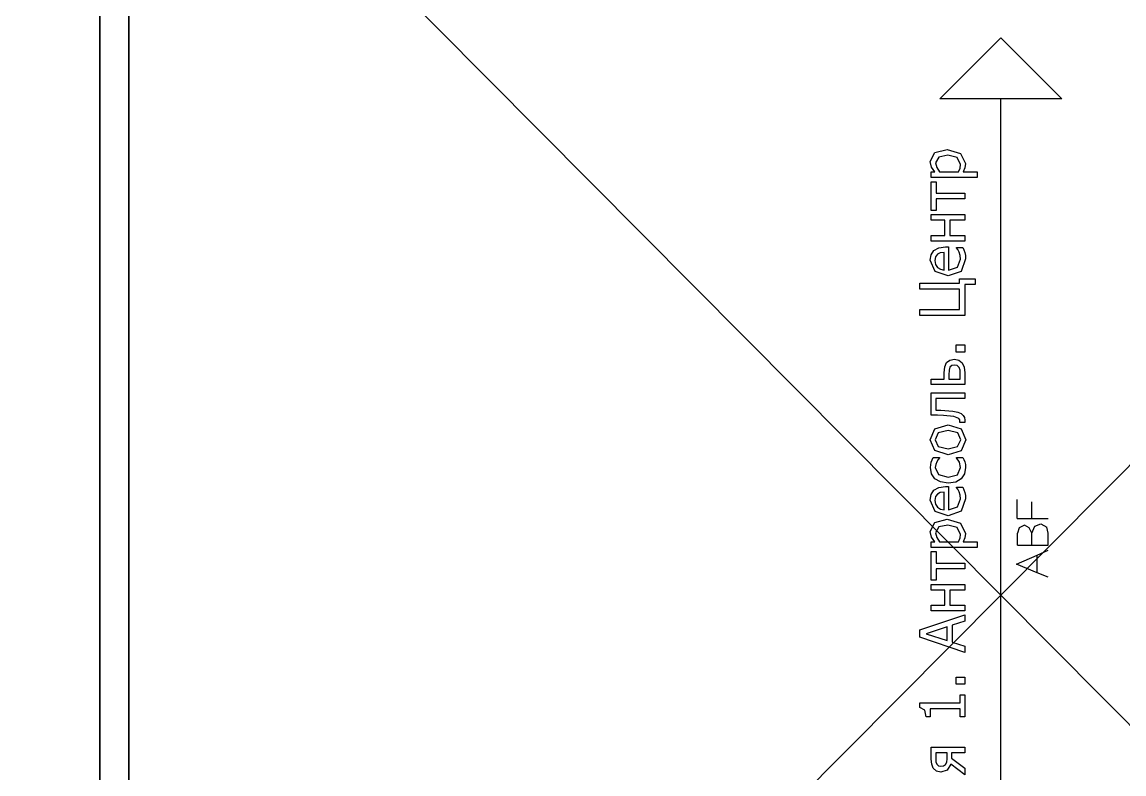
# Model space of a CAD drawing. Header units: millimetres. Extents: x -3650 to 26, y -486 to 1271.
# Drawn here: x -1856.8 to -1477.6, y 240.4 to 499.2 of the extents above; entities that cross this region are included whole.
import ezdxf

# ---------------------------------------------------------------- set-up
doc = ezdxf.new("R2010")
doc.units = ezdxf.units.MM
doc.header["$LTSCALE"] = 25.4
doc.layers.get('0').update_dxf_attribs({"true_color": 0xffffff})
doc.layers.add('ABF_cuttingLines', color=190, linetype='Continuous', true_color=0x9900ff)
doc.layers.add('ABF_Label', color=252, linetype='Continuous', true_color=0x777799)

# ---------------------------------------------------------------- blocks, each defined once
blk = doc.blocks.new('Group71#1')
at = {"layer": 'ABF_Label', "color": 0}
for p, q in [((-33.46, 22.11), (-32.74, 23.55)), ((-32.74, 23.55), (-31.39, 23.55)), ((-31.39, 23.55), (-31.39, 11.8)), ((-16.67, 10.47), (-12.28, 23.51)), ((-12.28, 23.51), (-10.14, 23.51)), ((-10.14, 23.51), (-5.74, 10.47)), ((81.31, 10.47), (81.31, 23.51)), ((81.31, 23.51), (83.04, 23.51)), ((83.04, 23.51), (83.04, 11.99)), ((88.96, 11.99), (88.96, 23.51)), ((88.96, 23.51), (90.69, 23.51)), ((90.69, 23.51), (90.69, 11.99)), ((-51.19, 18.74), (-50.32, 19.66)), ((-50.32, 19.66), (-49.22, 20.11)), ((-49.22, 20.11), (-47.73, 20.25)), ((-47.73, 20.25), (-44.21, 20.25)), ((-44.21, 20.25), (-44.21, 10.47)), ((-35.43, 21.73), (-33.46, 22.11)), ((-35.43, 20.54), (-35.43, 21.73)), ((-33.07, 20.54), (-35.43, 20.54)), ((-33.07, 11.8), (-33.07, 20.54)), ((-11.25, 21.74), (-13.26, 15.59)), ((-9.24, 15.59), (-11.25, 21.74)), ((-4.64, 10.47), (-4.64, 20.25)), ((-4.64, 20.25), (-2.99, 20.25)), ((-2.99, 20.25), (-2.99, 16.29)), ((1.44, 16.29), (1.44, 20.25)), ((1.44, 20.25), (3.09, 20.25)), ((3.09, 20.25), (3.09, 10.47)), ((4.3, 18.8), (4.3, 20.25)), ((4.3, 20.25), (12.61, 20.25)), ((12.61, 20.25), (12.61, 18.8)), ((13.83, 6.86), (13.83, 20.25)), ((13.83, 20.25), (15.48, 20.25)), ((15.48, 20.25), (15.48, 19.23)), ((15.48, 19.23), (16.84, 20.15)), ((16.84, 20.15), (18.48, 20.52)), ((18.48, 20.52), (21.1, 19.19)), ((24.33, 19.11), (27.6, 20.52)), ((27.6, 20.52), (29.21, 20.26)), ((29.21, 20.26), (30.44, 19.44)), ((30.44, 19.44), (31.25, 18.06)), ((33.79, 19.15), (35.23, 20.13)), ((35.23, 20.13), (37.08, 20.48)), ((37.08, 20.48), (38.63, 20.25)), ((38.63, 20.25), (39.97, 19.72)), ((39.97, 19.72), (39.97, 17.88)), ((41.98, 19.16), (45.16, 20.52)), ((45.16, 20.52), (48.33, 19.17)), ((52.28, 18.38), (52.34, 20.25)), ((52.34, 20.25), (58.78, 20.25)), ((58.78, 20.25), (58.78, 10.47)), ((61.17, 10.47), (61.17, 20.25)), ((61.17, 20.25), (62.81, 20.25)), ((62.81, 20.25), (62.81, 16.44)), ((94.05, 19.11), (97.32, 20.52)), ((97.32, 20.52), (98.93, 20.26)), ((98.93, 20.26), (100.16, 19.44)), ((100.16, 19.44), (100.97, 18.06)), ((102.91, 10.47), (102.91, 20.25)), ((102.91, 20.25), (104.56, 20.25)), ((104.56, 20.25), (104.56, 16.29)), ((108.99, 16.29), (108.99, 20.25)), ((108.99, 20.25), (110.63, 20.25)), ((110.63, 20.25), (110.63, 10.47)), ((111.85, 18.8), (111.85, 20.25)), ((111.85, 20.25), (120.16, 20.25)), ((120.16, 20.25), (120.16, 18.8)), ((121.38, 6.86), (121.38, 20.25)), ((121.38, 20.25), (123.03, 20.25)), ((123.03, 20.25), (123.03, 19.23)), ((123.03, 19.23), (124.39, 20.15)), ((124.39, 20.15), (126.02, 20.52)), ((126.02, 20.52), (128.65, 19.19)), ((-51.51, 17.46), (-51.19, 18.74)), ((-50.94, 15.56), (-51.51, 17.46)), ((-49.65, 18.12), (-49.81, 17.41)), ((-49.81, 17.41), (-49.71, 16.63)), ((-49.71, 16.63), (-49.31, 16.07)), ((-49.18, 18.64), (-49.65, 18.12)), ((-49.31, 16.07), (-48.56, 15.73)), ((-48.54, 18.87), (-49.18, 18.64)), ((-47.64, 18.94), (-48.54, 18.87)), ((-45.86, 18.94), (-47.64, 18.94)), ((-45.86, 15.64), (-45.86, 18.94)), ((-2.99, 16.29), (1.44, 16.29)), ((7.63, 18.8), (4.3, 18.8)), ((7.63, 10.47), (7.63, 18.8)), ((12.61, 18.8), (9.28, 18.8)), ((9.28, 18.8), (9.28, 10.47)), ((16.72, 18.64), (15.48, 17.84)), ((15.48, 17.84), (15.48, 12.3)), ((18.07, 18.95), (16.72, 18.64)), ((19.81, 18.03), (18.07, 18.95)), ((20.34, 15.43), (19.81, 18.03)), ((21.1, 19.19), (22.04, 15.62)), ((23.07, 15.3), (24.33, 19.11)), ((24.99, 17.54), (24.75, 16.45)), ((24.75, 16.45), (29.92, 16.45)), ((25.55, 18.39), (24.99, 17.54)), ((26.39, 18.97), (25.55, 18.39)), ((27.51, 19.16), (26.39, 18.97)), ((28.62, 18.97), (27.51, 19.16)), ((29.36, 18.41), (28.62, 18.97)), ((29.77, 17.6), (29.36, 18.41)), ((29.92, 16.45), (29.77, 17.6)), ((31.25, 18.06), (31.53, 16.08)), ((31.53, 16.08), (31.53, 15.19)), ((32.52, 15.35), (32.86, 17.57)), ((32.86, 17.57), (33.79, 19.15)), ((35, 18.08), (34.22, 15.35)), ((37.05, 19.05), (35, 18.08)), ((37.95, 18.92), (37.05, 19.05)), ((38.75, 18.61), (37.95, 18.92)), ((39.42, 18.22), (38.75, 18.61)), ((39.87, 17.88), (39.42, 18.22)), ((39.97, 17.88), (39.87, 17.88)), ((40.78, 15.35), (41.98, 19.16)), ((43.17, 18.18), (42.47, 15.35)), ((45.16, 19.1), (43.17, 18.18)), ((47.13, 18.18), (45.16, 19.1)), ((47.82, 15.35), (47.13, 18.18)), ((48.33, 19.17), (49.52, 15.35)), ((51.93, 13.68), (52.21, 16.68)), ((52.21, 16.68), (52.28, 18.38)), ((53.67, 16.26), (53.49, 13.95)), ((53.72, 17.47), (53.67, 16.26)), ((53.77, 18.87), (53.72, 17.47)), ((57.14, 18.87), (53.77, 18.87)), ((57.14, 10.47), (57.14, 18.87)), ((62.81, 16.44), (64.63, 16.44)), ((64.63, 16.44), (66.35, 16.33)), ((66.35, 16.33), (67.56, 15.77)), ((92.79, 15.3), (94.05, 19.11)), ((94.71, 17.54), (94.47, 16.45)), ((94.47, 16.45), (99.64, 16.45)), ((95.27, 18.39), (94.71, 17.54)), ((96.11, 18.97), (95.27, 18.39)), ((97.23, 19.16), (96.11, 18.97)), ((98.34, 18.97), (97.23, 19.16)), ((99.08, 18.41), (98.34, 18.97)), ((99.48, 17.6), (99.08, 18.41)), ((99.64, 16.45), (99.48, 17.6)), ((100.97, 18.06), (101.25, 16.08)), ((101.25, 16.08), (101.25, 15.19)), ((104.56, 16.29), (108.99, 16.29)), ((115.18, 18.8), (111.85, 18.8)), ((115.18, 10.47), (115.18, 18.8)), ((120.16, 18.8), (116.83, 18.8)), ((116.83, 18.8), (116.83, 10.47)), ((124.27, 18.64), (123.03, 17.84)), ((123.03, 17.84), (123.03, 12.3)), ((125.62, 18.95), (124.27, 18.64)), ((127.35, 18.03), (125.62, 18.95)), ((127.89, 15.43), (127.35, 18.03)), ((128.65, 19.19), (129.59, 15.62)), ((-52.3, 10.47), (-49.16, 14.5)), ((-49.16, 14.5), (-50.94, 15.56)), ((-47.48, 14.35), (-50.38, 10.47)), ((-48.56, 15.73), (-47.59, 15.64)), ((-47.59, 15.64), (-45.86, 15.64)), ((-45.86, 14.35), (-47.48, 14.35)), ((-45.86, 10.47), (-45.86, 14.35)), ((-25.96, 10.47), (-25.96, 12.96)), ((-25.96, 12.96), (-23.86, 12.96)), ((-23.86, 12.96), (-23.86, 10.47)), ((-13.74, 14.11), (-14.92, 10.47)), ((-8.75, 14.11), (-13.74, 14.11)), ((-13.26, 15.59), (-9.24, 15.59)), ((-7.57, 10.47), (-8.75, 14.11)), ((1.44, 14.87), (-2.99, 14.87)), ((-2.99, 14.87), (-2.99, 10.47)), ((1.44, 10.47), (1.44, 14.87)), ((19.63, 12.69), (20.34, 15.43)), ((22.04, 15.62), (20.87, 11.72)), ((24.37, 11.56), (23.07, 15.3)), ((31.53, 15.19), (24.75, 15.19)), ((24.75, 15.19), (25.61, 12.58)), ((30.74, 12.5), (31.25, 12.86)), ((31.25, 12.86), (31.34, 12.86)), ((31.34, 12.86), (31.34, 11.06)), ((32.85, 13.09), (32.52, 15.35)), ((33.79, 11.5), (32.85, 13.09)), ((34.22, 15.35), (34.97, 12.64)), ((38.59, 12.01), (39.87, 12.87)), ((39.87, 12.87), (39.97, 12.87)), ((39.97, 12.87), (39.97, 11.02)), ((41.95, 11.58), (40.78, 15.35)), ((42.47, 15.35), (43.17, 12.56)), ((47.12, 12.55), (47.82, 15.35)), ((49.52, 15.35), (48.33, 11.54)), ((51.29, 12.17), (51.93, 13.68)), ((53.49, 13.95), (53.17, 12.46)), ((64.04, 15.11), (62.81, 15.11)), ((62.81, 15.11), (62.81, 11.78)), ((65.38, 15.06), (64.04, 15.11)), ((66.22, 14.8), (65.38, 15.06)), ((66.72, 14.25), (66.22, 14.8)), ((66.71, 12.68), (66.88, 13.47)), ((66.88, 13.47), (66.72, 14.25)), ((67.56, 15.77), (68.32, 14.8)), ((68.58, 13.5), (68.29, 12.21)), ((68.32, 14.8), (68.58, 13.5)), ((70.62, 10.47), (70.62, 12.96)), ((70.62, 12.96), (72.71, 12.96)), ((72.71, 12.96), (72.71, 10.47)), ((94.09, 11.56), (92.79, 15.3)), ((101.25, 15.19), (94.47, 15.19)), ((94.47, 15.19), (95.32, 12.58)), ((100.46, 12.5), (100.97, 12.86)), ((100.97, 12.86), (101.06, 12.86)), ((101.06, 12.86), (101.06, 11.06)), ((108.99, 14.87), (104.56, 14.87)), ((104.56, 14.87), (104.56, 10.47)), ((108.99, 10.47), (108.99, 14.87)), ((127.18, 12.69), (127.89, 15.43)), ((129.59, 15.62), (128.42, 11.72)), ((-50.38, 10.47), (-52.3, 10.47)), ((-44.21, 10.47), (-45.86, 10.47)), ((-35.43, 10.47), (-35.43, 11.8)), ((-35.43, 11.8), (-33.07, 11.8)), ((-29.07, 10.47), (-35.43, 10.47)), ((-31.39, 11.8), (-29.07, 11.8)), ((-29.07, 11.8), (-29.07, 10.47)), ((-23.86, 10.47), (-25.96, 10.47)), ((-14.92, 10.47), (-16.67, 10.47)), ((-5.74, 10.47), (-7.57, 10.47)), ((-2.99, 10.47), (-4.64, 10.47)), ((3.09, 10.47), (1.44, 10.47)), ((9.28, 10.47), (7.63, 10.47)), ((15.48, 12.3), (16.59, 11.87)), ((16.63, 10.44), (15.48, 10.96)), ((15.48, 10.96), (15.48, 6.86)), ((16.59, 11.87), (17.64, 11.75)), ((17.92, 10.27), (16.63, 10.44)), ((17.64, 11.75), (19.63, 12.69)), ((20.87, 11.72), (17.92, 10.27)), ((28, 10.24), (24.37, 11.56)), ((25.61, 12.58), (27.98, 11.68)), ((27.98, 11.68), (29.04, 11.8)), ((28.98, 10.31), (28, 10.24)), ((29.85, 10.51), (28.98, 10.31)), ((29.04, 11.8), (29.99, 12.11)), ((30.62, 10.78), (29.85, 10.51)), ((29.99, 12.11), (30.74, 12.5)), ((31.34, 11.06), (30.62, 10.78)), ((35.23, 10.56), (33.79, 11.5)), ((34.97, 12.64), (37.05, 11.68)), ((37.08, 10.25), (35.23, 10.56)), ((37.05, 11.68), (38.59, 12.01)), ((37.94, 10.31), (37.08, 10.25)), ((38.69, 10.5), (37.94, 10.31)), ((39.36, 10.74), (38.69, 10.5)), ((39.97, 11.02), (39.36, 10.74)), ((45.16, 10.2), (41.95, 11.58)), ((43.17, 12.56), (45.16, 11.61)), ((45.16, 11.61), (47.12, 12.55)), ((48.33, 11.54), (45.16, 10.2)), ((50.15, 10.47), (50.15, 11.9)), ((50.15, 11.9), (50.24, 11.9)), ((50.45, 10.46), (50.15, 10.47)), ((50.24, 11.9), (50.36, 11.89)), ((50.36, 11.89), (50.52, 11.89)), ((50.81, 10.45), (50.45, 10.46)), ((50.52, 11.89), (50.93, 11.95)), ((51.58, 10.58), (50.81, 10.45)), ((50.93, 11.95), (51.29, 12.17)), ((52.22, 10.97), (51.58, 10.58)), ((52.74, 11.56), (52.22, 10.97)), ((53.17, 12.46), (52.74, 11.56)), ((58.78, 10.47), (57.14, 10.47)), ((64.59, 10.47), (61.17, 10.47)), ((62.81, 11.78), (64, 11.78)), ((64, 11.78), (65.36, 11.85)), ((66.28, 10.65), (64.59, 10.47)), ((65.36, 11.85), (66.19, 12.14)), ((66.19, 12.14), (66.71, 12.68)), ((67.52, 11.27), (66.28, 10.65)), ((68.29, 12.21), (67.52, 11.27)), ((72.71, 10.47), (70.62, 10.47)), ((90.28, 10.47), (81.31, 10.47)), ((83.04, 11.99), (88.96, 11.99)), ((90.28, 7.51), (90.28, 10.47)), ((90.69, 11.99), (91.93, 11.99)), ((91.93, 11.99), (91.93, 7.51)), ((97.72, 10.24), (94.09, 11.56)), ((95.32, 12.58), (97.7, 11.68)), ((97.7, 11.68), (98.76, 11.8)), ((98.7, 10.31), (97.72, 10.24)), ((99.57, 10.51), (98.7, 10.31)), ((98.76, 11.8), (99.7, 12.11)), ((100.34, 10.78), (99.57, 10.51)), ((99.7, 12.11), (100.46, 12.5)), ((101.06, 11.06), (100.34, 10.78)), ((104.56, 10.47), (102.91, 10.47)), ((110.63, 10.47), (108.99, 10.47)), ((116.83, 10.47), (115.18, 10.47)), ((123.03, 12.3), (124.14, 11.87)), ((124.18, 10.44), (123.03, 10.96)), ((123.03, 10.96), (123.03, 6.86)), ((124.14, 11.87), (125.19, 11.75)), ((125.46, 10.27), (124.18, 10.44)), ((125.19, 11.75), (127.18, 12.69)), ((128.42, 11.72), (125.46, 10.27)), ((15.48, 6.86), (13.83, 6.86)), ((91.93, 7.51), (90.28, 7.51)), ((123.03, 6.86), (121.38, 6.86)), ((-111.23, 0), (144.25, 0)), ((6.49, -10.57), (8.95, -4.58)), ((8.95, -4.58), (11.61, -10.57)), ((14.53, -4.88), (17.96, -4.88)), ((14.53, -4.88), (14.53, -8.98)), ((19.51, -5.38), (17.96, -4.88)), ((20.29, -6.84), (19.51, -5.38)), ((22.27, -4.79), (22.27, -8.97)), ((22.27, -4.79), (27.81, -4.79)), ((14.53, -8.98), (14.53, -13.72)), ((14.53, -8.98), (17.96, -8.98)), ((17.96, -8.98), (19.55, -8.25)), ((17.96, -8.98), (20.04, -9.9)), ((19.55, -8.25), (20.29, -6.84)), ((22.27, -8.97), (27.09, -8.97)), ((22.27, -8.97), (22.27, -13.72)), ((5.21, -13.72), (6.49, -10.57)), ((6.49, -10.57), (11.61, -10.57)), ((11.61, -10.57), (13.01, -13.72)), ((20.74, -11.59), (19.76, -13.36)), ((20.04, -9.9), (20.74, -11.59)), ((14.53, -13.72), (17.96, -13.72)), ((17.96, -13.72), (19.76, -13.36))]:
    blk.add_line(p, q, dxfattribs=at)
blk.add_polyline3d([(144.25, 17.78, 0), (162.03, 0, 0), (144.25, -17.78, 0), (144.25, 17.78, 0)], close=True, dxfattribs=at)
blk = doc.blocks.new('Group102#1')
at = {"layer": 'ABF_cuttingLines', "color": 0}
blk.add_polyline3d([(0, 18, 0), (600, 18, 0), (600, 622, 0), (0, 622, 0), (0, 18, 0)], close=True, dxfattribs=at)
blk = doc.blocks.new('______ 1. ___#15')
at = {"layer": 'ABF_cuttingLines', "color": 0}
for p, q in [((0, 622), (0, 18)), ((0, 622, 18), (0, 18, 18)), ((0, 622), (0, 18)), ((0, 622, 18), (0, 18, 18))]:
    blk.add_line(p, q, dxfattribs=at)
blk.add_blockref('Group102#1', (0, 0, 18), dxfattribs=at)
at = {"layer": 'ABF_Label', "color": 0, "xscale": 1.183323530615052, "yscale": 1.183323530615052, "rotation": 90}
blk.add_blockref('Group71#1', (300, 320, 18), dxfattribs=at)
at = {"color": 0}
mesh = blk.add_polyface(dxfattribs=at)
corners = [(600, 622), (0, 18), (0, 622), (600, 18)]
mesh.append_faces([[corners[k] for k in face] for face in [(0, 1, 2), (1, 0, 3)]], dxfattribs={"vtx0": -1, "color": 0})
at = {"color": 7, "true_color": 0xffffff}
mesh = blk.add_polyface(dxfattribs=at)
corners = [(600, 18, 18), (0, 622, 18), (0, 18, 18), (600, 622, 18)]
mesh.append_faces([[corners[k] for k in face] for face in [(0, 1, 2), (1, 0, 3)]], dxfattribs={"vtx0": -1, "color": 7})
at = {"color": 0}
mesh = blk.add_polyface(dxfattribs=at)
corners = [(0, 622, 18), (0, 18), (0, 18, 18), (0, 622)]
mesh.append_faces([[corners[k] for k in face] for face in [(0, 1, 2), (1, 0, 3)]], dxfattribs={"vtx0": -1, "color": 0})
blk = doc.blocks.new('Group103#1')
at = {"layer": 'ABF_cuttingLines', "color": 0}
blk.add_polyline3d([(0, 486, 0), (600, 486, 0), (600, 1252, 0), (0, 1252, 0), (0, 486, 0)], close=True, dxfattribs=at)
blk = doc.blocks.new('______ 1. ___#18')
at = {"layer": 'ABF_cuttingLines', "color": 0}
for p, q in [((600, 486), (600, 1252)), ((600, 486, 18), (600, 1252, 18)), ((600, 486), (600, 1252)), ((600, 486, 18), (600, 1252, 18))]:
    blk.add_line(p, q, dxfattribs=at)
blk.add_blockref('Group103#1', (0, 0, 18), dxfattribs=at)
at = {"color": 0}
mesh = blk.add_polyface(dxfattribs=at)
corners = [(600, 1252), (0, 486), (0, 1252), (600, 486)]
mesh.append_faces([[corners[k] for k in face] for face in [(0, 1, 2), (1, 0, 3)]], dxfattribs={"vtx0": -1, "color": 0})
at = {"color": 7, "true_color": 0xffffff}
mesh = blk.add_polyface(dxfattribs=at)
corners = [(0, 486, 18), (600, 1252, 18), (0, 1252, 18), (600, 486, 18)]
mesh.append_faces([[corners[k] for k in face] for face in [(0, 1, 2), (1, 0, 3)]], dxfattribs={"vtx0": -1, "color": 7})
at = {"color": 0}
mesh = blk.add_polyface(dxfattribs=at)
corners = [(600, 1252), (600, 486, 18), (600, 486), (600, 1252, 18)]
mesh.append_faces([[corners[k] for k in face] for face in [(0, 1, 2), (1, 0, 3)]], dxfattribs={"vtx0": -1, "color": 0})
blk = doc.blocks.new('_._KRONOSPAN_7045_SU____18__THICKNESS_18')
at = {"color": 0}
for name, p in [('______ 1. ___#18', (-2430, -486)), ('______ 1. ___#15', (-1820, -18))]:
    blk.add_blockref(name, p, dxfattribs=at)

msp = doc.modelspace()

# ---------------------------------------------------------------- block references
at = {"color": 0}
msp.add_blockref('_._KRONOSPAN_7045_SU____18__THICKNESS_18', (0, 0), dxfattribs=at)

doc.saveas('drawing.dxf')
